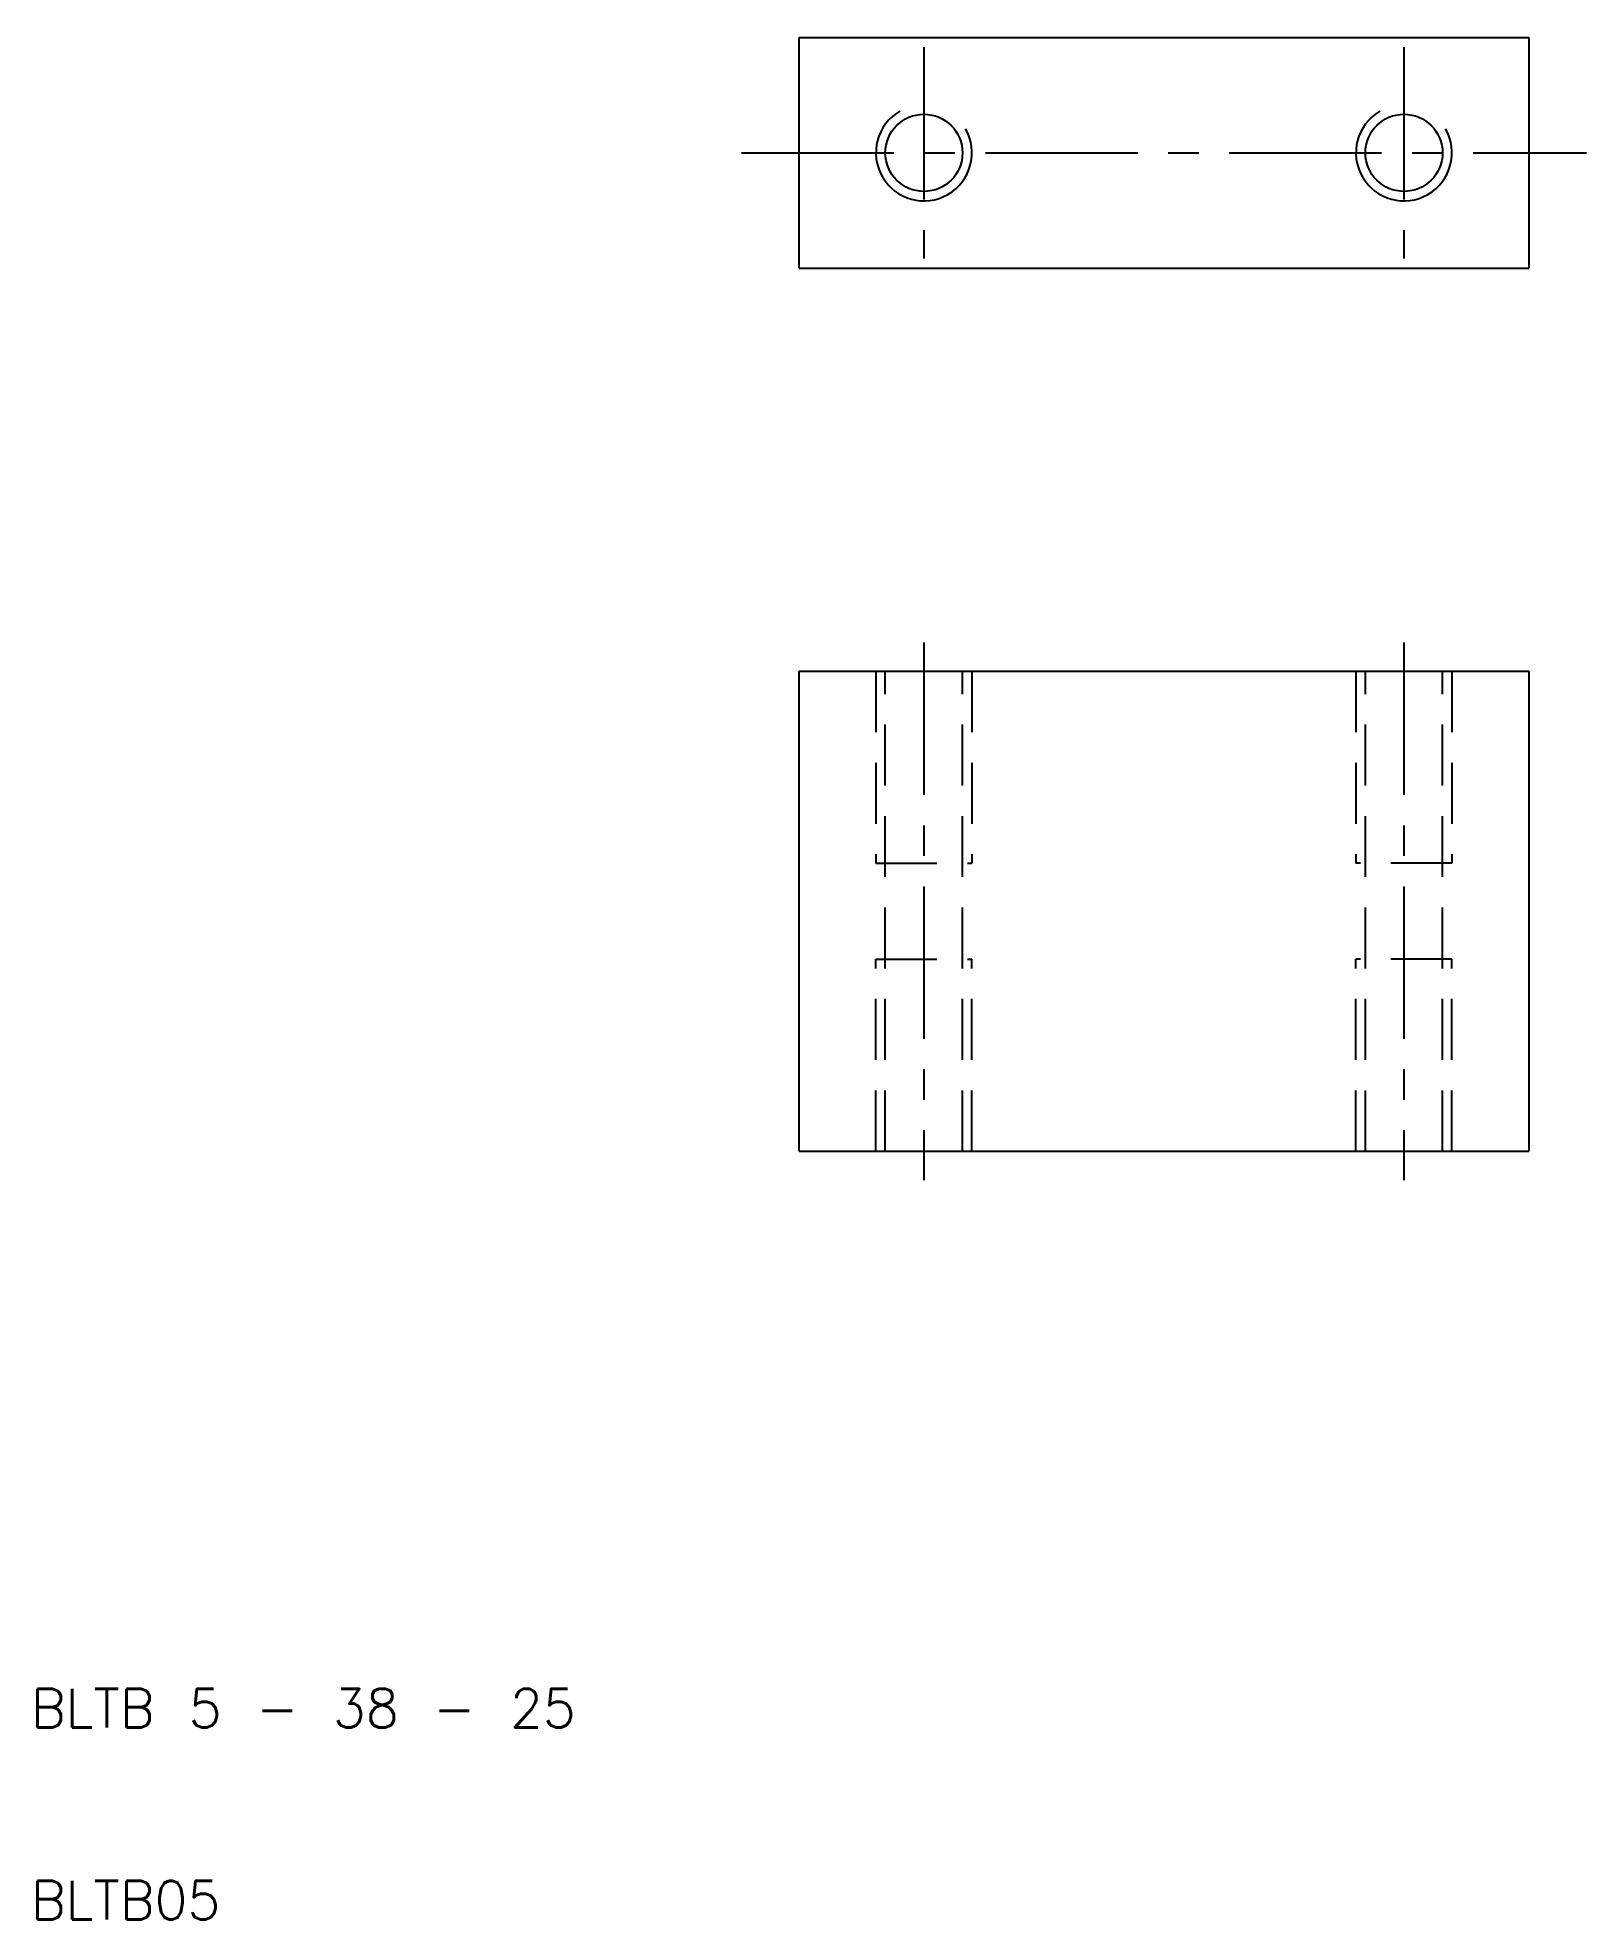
# Model space of a CAD drawing. Extents: x 10.3 to 91, y 10 to 108.
import ezdxf

# ---------------------------------------------------------------- set-up
doc = ezdxf.new("R2010")
doc.units = 0
doc.header["$LTSCALE"] = 0.25
doc.linetypes.add('CENTER', pattern=[50.8, 31.75, -6.35, 6.35, -6.35])
doc.linetypes.add('DASHED', pattern=[19.05, 12.7, -6.35])
doc.layers.get('0').update_dxf_attribs({"linetype": 'CONTINUOUS'})
doc.layers.add('CENTER', color=1, linetype='CENTER')
doc.styles.get("Standard").update_dxf_attribs({"font": 'txt.shx', "bigfont": 'extfont.shx'})

msp = doc.modelspace()

# ---------------------------------------------------------------- linework, layer by layer
for p, q in [((50, 108), (88, 108)), ((50, 96), (50, 108)), ((88, 108), (88, 96)), ((50, 96), (88, 96)), ((50, 75), (88, 75)), ((50, 50), (50, 75)), ((88, 75), (88, 50)), ((50, 50), (88, 50))]:
    msp.add_line(p, q)
at = {"color": 3, "linetype": 'DASHED'}
for p, q in [((54, 75), (54, 65)), ((54.4905, 50), (54.4905, 75)), ((58.5095, 50), (58.5095, 75)), ((59, 75), (59, 65)), ((79, 75), (79, 65)), ((79.4905, 50), (79.4905, 75)), ((83.5095, 50), (83.5095, 75)), ((84, 75), (84, 65)), ((54, 65), (59, 65)), ((84, 65), (79, 65)), ((54, 50), (54, 60)), ((54, 60), (59, 60)), ((59, 50), (59, 60)), ((79, 50), (79, 60)), ((84, 60), (79, 60)), ((84, 50), (84, 60))]:
    msp.add_line(p, q, dxfattribs=at)
for centre in [(56.5, 102), (81.5, 102)]:
    msp.add_circle(centre, 2.0095)
at = {"color": 3}
for centre in [(56.5, 102), (81.5, 102)]:
    msp.add_arc(centre, 2.5, 120, 30, dxfattribs=at)
at = {"layer": 'CENTER', "color": 1, "linetype": 'CENTER'}
for p, q in [((56.5, 107.5), (56.5, 96.5)), ((81.5, 107.5), (81.5, 96.5)), ((47, 102), (91, 102)), ((56.5, 76.5), (56.5, 48.5)), ((81.5, 76.5), (81.5, 48.5))]:
    msp.add_line(p, q, dxfattribs=at)

# ---------------------------------------------------------------- texts
for s, p in [('BLTB 5 - 38 - 25', (10, 20)), ('BLTB05', (10, 10))]:
    msp.add_text(s, height=2).set_placement(p)

doc.saveas('drawing.dxf')
